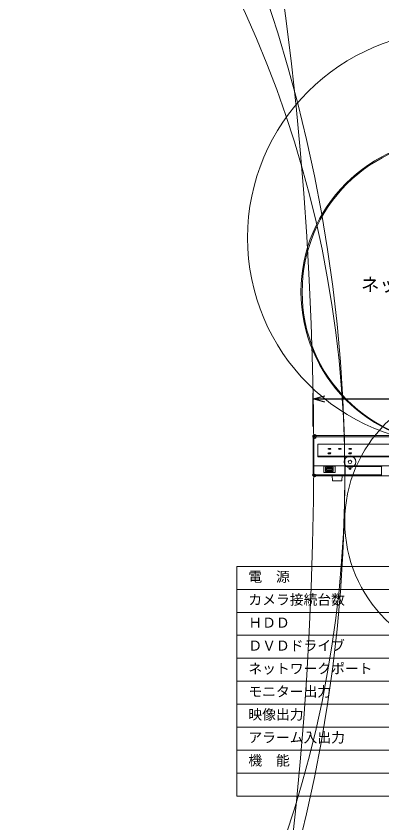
# Model space of a CAD drawing. Units: millimetres, scale not verified. Extents: x -1533 to 1483, y -726 to 761.
# Drawn here: x -110.5 to -31, y -62.3 to 113.3 of the extents above; entities that cross this region are included whole.
import ezdxf
from ezdxf.enums import TextEntityAlignment as Align

# ---------------------------------------------------------------- set-up
doc = ezdxf.new("R2010")
doc.units = ezdxf.units.MM
doc.header["$LTSCALE"] = 0.125
doc.header["$PDMODE"] = 32
doc.header["$PDSIZE"] = 0.0625
for name, color, linetype in [('0-0_0', 7, 'Continuous'), ('0-1_Defpoints', 7, 'Continuous'), ('0-2_MOJI1', 7, 'Continuous'), ('0-5_SUNPO', 7, 'Continuous')]:
    doc.layers.add(name, color=color, linetype=linetype)
doc.layers.add('0-3_WAKU', color=1, linetype='Continuous', lineweight=18)
doc.layers.add('0-6_GAIKEI', color=1, linetype='Continuous', lineweight=18)
doc.styles.add('ＭＳ ゴシック', font='')
doc.styles.get('ＭＳ ゴシック').set_extended_font_data('MS Gothic')

# ---------------------------------------------------------------- blocks, each defined once
blk = doc.blocks.new('_Open30')
at = {"layer": '0-0_0'}
blk.add_line((0, 0), (-1, 0), dxfattribs=at)
blk.add_lwpolyline([(-1, 0.26795), (0, 0), (-1, -0.26795)], dxfattribs=at)
blk = doc.blocks.new('D2')
at = {"layer": '0-1_Defpoints'}
for p in [(189.6236, 343.458), (147.6236, 335.458), (189.6236, 335.458)]:
    blk.add_point(p, dxfattribs=at)
at = {"layer": '0-5_SUNPO'}
for p, q in [((147.6236, 337.458), (147.6236, 344.708)), ((189.6236, 337.458), (189.6236, 344.708)), ((150.1236, 343.458), (187.1236, 343.458))]:
    blk.add_line(p, q, dxfattribs=at)
at = {"layer": '0-5_SUNPO', "xscale": 2.5, "yscale": 2.5, "rotation": 180}
blk.add_blockref('_Open30', (147.6236, 343.458), dxfattribs=at)
at = {"layer": '0-5_SUNPO', "xscale": 2.5, "yscale": 2.5}
blk.add_blockref('_Open30', (189.6236, 343.458), dxfattribs=at)
at = {"layer": '0-5_SUNPO', "style": 'ＭＳ ゴシック'}
blk.add_text('420', height=1.833, dxfattribs=at).set_placement((166.7486, 344.083), align=Align.BOTTOM_LEFT)

msp = doc.modelspace()

# ---------------------------------------------------------------- linework, layer by layer
at = {"layer": '0-3_WAKU', "color": 4}
for p, q in [((-62.4943, -6.4954), (-62.4943, -56.4954)), ((-62.4943, -6.4954), (62.5057, -6.4954)), ((62.5057, -56.4954), (-62.4943, -56.4954))]:
    msp.add_line(p, q, dxfattribs=at)
at = {"layer": '0-3_WAKU'}
for p, q in [((-62.4943, -11.4954), (62.5057, -11.4954)), ((-62.4943, -16.4954), (62.5057, -16.4954)), ((-62.4943, -21.4954), (62.5057, -21.4954)), ((-62.4943, -26.4954), (62.5057, -26.4954)), ((-62.4943, -31.4954), (62.5057, -31.4954)), ((-62.4943, -36.4954), (62.5057, -36.4954)), ((-62.4943, -41.4954), (62.5057, -41.4954)), ((-62.4943, -46.4954), (62.5057, -46.4954)), ((-62.4943, -51.4954), (62.5057, -51.4954))]:
    msp.add_line(p, q, dxfattribs=at)
at = {"layer": '0-6_GAIKEI', "color": 7}
for p, q in [((-45.8707, 21.9429), (-45.8707, 13.2427)), ((-45.8207, 21.9928), (-3.9206, 21.9928)), ((-45.8698, 13.2337), (-45.8707, 13.2427)), ((-45.8208, 13.1928), (-3.9206, 13.1928)), ((-41.762, 13.1928), (-41.6786, 12.2341)), ((-39.5794, 13.1928), (-39.6627, 12.2341)), ((-41.579, 12.1428), (-39.7624, 12.1428))]:
    msp.add_line(p, q, dxfattribs=at)
at = {"layer": '0-6_GAIKEI'}
for p, q in [((-45.7931, 21.7312), (-3.9483, 21.7312)), ((-44.8916, 20.1327), (-44.8962, 17.3737)), ((-4.8498, 20.1327), (-44.8916, 20.1327)), ((-44.8962, 17.3737), (-4.8455, 17.3737)), ((-4.8707, 17.5303), (-44.8959, 17.5303)), ((-45.7847, 15.3928), (-3.9566, 15.3928)), ((-43.6052, 15.3388), (-43.6052, 13.9825)), ((-41.1361, 15.3388), (-43.6052, 15.3388)), ((-41.5381, 15.1254), (-43.2033, 15.1254)), ((-43.2033, 15.1254), (-43.2033, 14.2002)), ((-43.2033, 14.2002), (-41.5381, 14.2002)), ((-42.9957, 14.9218), (-41.7457, 14.9218)), ((-42.9957, 14.4098), (-42.9957, 14.9218)), ((-42.9957, 14.4098), (-41.7457, 14.4098)), ((-42.9257, 14.8258), (-41.8157, 14.8258)), ((-42.9257, 14.8258), (-42.9257, 14.6658)), ((-42.9257, 14.6658), (-41.8157, 14.6658)), ((-41.8157, 14.8258), (-41.8157, 14.6658)), ((-41.7457, 14.4098), (-41.7457, 14.9218)), ((-41.5381, 14.2002), (-41.5381, 15.1254)), ((-41.1361, 13.9825), (-41.1361, 15.3388)), ((-30.9182, 15.3367), (-39.0232, 15.3367)), ((-31.0057, 15.2615), (-38.9357, 15.2615)), ((-38.9357, 15.2615), (-38.9357, 13.2337)), ((-38.1207, 14.8128), (-37.6607, 14.8128)), ((-37.8907, 14.5828), (-38.1207, 14.8128)), ((-37.8907, 14.5828), (-37.6607, 14.8128)), ((-31.0057, 13.2337), (-31.0057, 15.2615)), ((-45.8707, 13.4358), (-39.0149, 13.4358)), ((-43.6052, 13.9825), (-41.1361, 13.9825)), ((-39.0149, 13.4491), (-39.0149, 13.4358)), ((-39.0106, 13.1928), (-39.0149, 13.4358)), ((-38.9357, 13.4386), (-31.0057, 13.4386)), ((-38.9357, 13.2337), (-31.0057, 13.2337))]:
    msp.add_line(p, q, dxfattribs=at)
at = {"layer": '0-6_GAIKEI', "color": 7}
msp.add_lwpolyline([(-45.8457, 21.9861), (-45.8381, 21.9897), (-45.8207, 21.9928)], dxfattribs=at)
at = {"layer": '0-6_GAIKEI'}
for centre, radius in [((-789.2828, 17.5869), 743.5013), ((-364.0041, 13.0384), 324.9896), ((-283.3056, 13.3348), 244.2906), ((-15.1732, 65.0572), 45.0157), ((-15.2749, 53.32), 33.2781), ((-15.0658, 53.2732), 33.2313), ((-8.9617, 3.2674), 30.0643), ((-37.8907, 16.2782), 1.2672), ((-37.8907, 16.2628), 0.3699)]:
    msp.add_circle(centre, radius, dxfattribs=at)
at = {"layer": '0-6_GAIKEI', "color": 7}
for centre, radius in [((-45.6175, 21.6932), 0.3713), ((-45.7693, 21.8824), 0.1287), ((-45.805, 21.9235), 0.0743), ((-45.5653, 21.9005), 0.3084), ((-45.8213, 21.94), 0.0511), ((-45.7597, 21.9315), 0.1114), ((-45.8028, 21.9405), 0.0674), ((-45.8279, 21.9479), 0.0412), ((-45.8335, 21.9502), 0.0352), ((-45.798, 13.4067), 0.2151), ((-45.8178, 13.2647), 0.0717), ((-45.6094, 13.3037), 0.2697), ((-45.8167, 13.2469), 0.0557), ((-45.7836, 13.2539), 0.0885), ((-45.8124, 13.2442), 0.0581), ((-45.8292, 13.2375), 0.04), ((-45.8252, 13.2344), 0.0405)]:
    msp.add_circle(centre, radius, dxfattribs=at)
for centre, start, end in [((-41.579, 12.2428), 184.96974, 270), ((-39.7624, 12.2428), 270, 355.03026)]:
    msp.add_arc(centre, 0.1, start, end, dxfattribs=at)
at = {"layer": '0-6_GAIKEI'}
for centre in [(-42.3657, 19.091), (-42.3657, 18.1323), (-40.1232, 19.091), (-37.8825, 19.091), (-37.8825, 18.1323)]:
    msp.add_ellipse(centre, major_axis=(0.315, 0), ratio=0.365057, dxfattribs=at)

# ---------------------------------------------------------------- block references
at = {"layer": '0-5_SUNPO'}
msp.add_blockref('D2', (-193.4943, -313.4954), dxfattribs=at)

# ---------------------------------------------------------------- texts
at = {"layer": '0-2_MOJI1', "style": 'ＭＳ ゴシック'}
for s, height, p in [('ネットワークディスクレコーダー', 2.933, (-35.4943, 52.5046)), ('電\u3000源', 2.199, (-59.9943, -10.4954)), ('カメラ接続台数', 2.199, (-59.9943, -15.4954)), ('ＨＤＤ', 2.199, (-59.9943, -20.4954)), ('ＤＶＤドライブ', 2.199, (-59.9943, -25.4954)), ('ネットワークポート', 2.199, (-59.9943, -30.4954)), ('モニター出力', 2.199, (-59.9943, -35.4954)), ('映像出力', 2.199, (-59.9943, -40.4954)), ('アラーム入出力', 2.199, (-59.9943, -45.4954)), ('機\u3000能', 2.199, (-59.9943, -50.4954))]:
    msp.add_text(s, height=height, dxfattribs=at).set_placement(p, align=Align.BOTTOM_LEFT)

doc.saveas('drawing.dxf')
